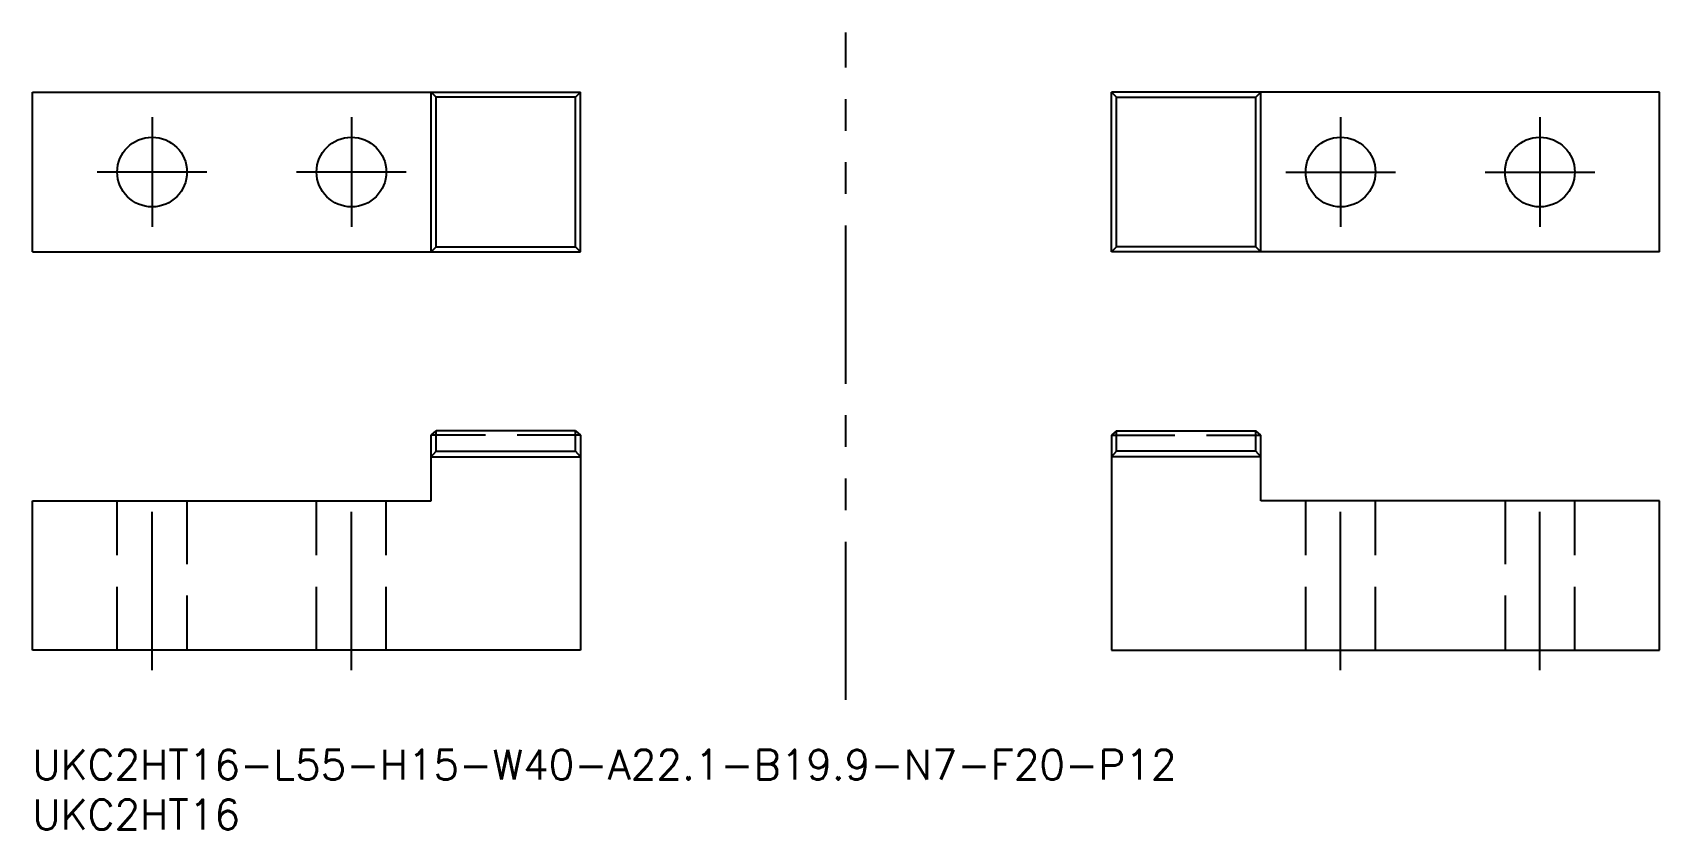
# Model space of a CAD drawing. Extents: x 0 to 163, y -8 to 72.
import ezdxf

# ---------------------------------------------------------------- set-up
doc = ezdxf.new("R2010")
doc.units = 0
doc.header["$LTSCALE"] = 0.5
for name, pattern in [('CENTER', [50.8, 31.75, -6.35, 6.35, -6.35]), ('DASHED', [19.05, 12.7, -6.35]), ('PHANTOM', [63.5, 31.75, -6.35, 6.35, -6.35, 6.35, -6.35])]:
    doc.linetypes.add(name, pattern=pattern)
doc.layers.get('0').update_dxf_attribs({"linetype": 'CONTINUOUS'})
for name, color, linetype in [('MSM_CENTER', 1, 'CENTER'), ('MSM_CONTINUOUS', 7, 'CONTINUOUS'), ('MSM_DASHED', 4, 'DASHED'), ('MSM_IMAGINARY', 6, 'PHANTOM'), ('MSM_PART_NUMBER', 7, 'CONTINUOUS')]:
    doc.layers.add(name, color=color, linetype=linetype)
doc.styles.get("Standard").update_dxf_attribs({"font": 'txt.shx', "height": 3, "bigfont": 'bigfont.shx'})

# ---------------------------------------------------------------- blocks, each defined once
blk = doc.blocks.new('*U1')
at = {"layer": 'MSM_PART_NUMBER'}
blk.add_text('UKC2HT16-L55-H15-W40-A22.1-B19.9-N7-F20-P12', height=3, dxfattribs=at).set_placement((0, -3))
blk = doc.blocks.new('*U2')
at = {"layer": 'MSM_PART_NUMBER'}
blk.add_text('UKC2HT16', height=3, dxfattribs=at).set_placement((0, -8))

msp = doc.modelspace()

# ---------------------------------------------------------------- linework, layer by layer
at = {"layer": 'MSM_CENTER'}
for p, q in [((12, 63.5), (12, 52.5)), ((32, 63.5), (32, 52.5)), ((131.28, 63.5), (131.28, 52.5)), ((151.28, 63.5), (151.28, 52.5)), ((17.5, 58), (6.5, 58)), ((37.5, 58), (26.5, 58)), ((125.78, 58), (136.78, 58)), ((145.78, 58), (156.78, 58)), ((12, 8), (12, 27)), ((32, 8), (32, 27)), ((131.28, 8), (131.28, 27)), ((151.28, 8), (151.28, 27))]:
    msp.add_line(p, q, dxfattribs=at)
at = {"layer": 'MSM_CONTINUOUS'}
for p, q in [((0, 50), (0, 66)), ((0, 66), (55, 66)), ((40, 66), (40.5, 65.5)), ((40, 50), (40, 66)), ((40.5, 50.5), (40.5, 65.5)), ((54.5, 65.5), (40.5, 65.5)), ((54.5, 65.5), (55, 66)), ((54.5, 50.5), (54.5, 65.5)), ((55, 50), (55, 66)), ((163.28, 66), (108.28, 66)), ((108.28, 50), (108.28, 66)), ((108.78, 65.5), (108.29, 66)), ((108.78, 65.5), (122.78, 65.5)), ((108.78, 50.5), (108.78, 65.5)), ((123.28, 66), (122.78, 65.5)), ((122.78, 50.5), (122.78, 65.5)), ((123.28, 50), (123.28, 66)), ((163.28, 50), (163.28, 66)), ((0, 50), (55, 50)), ((40, 50), (40.5, 50.5)), ((40.5, 50.5), (54.5, 50.5)), ((55, 50), (54.5, 50.5)), ((163.28, 50), (108.28, 50)), ((108.29, 50), (108.78, 50.5)), ((122.78, 50.5), (108.78, 50.5)), ((123.28, 50), (122.78, 50.5)), ((40, 31.6), (40.5, 32.03)), ((40, 25), (40, 31.6)), ((40, 31.6), (40, 31.6)), ((54.5, 32.03), (40.5, 32.03)), ((40.5, 29.97), (40.5, 32.03)), ((54.5, 29.97), (54.5, 32.03)), ((54.5, 32.03), (55, 31.6)), ((55, 31.6), (55, 10)), ((55, 31.6), (55, 31.6)), ((108.28, 31.6), (108.28, 10)), ((108.29, 31.6), (108.28, 31.6)), ((108.78, 32.03), (108.29, 31.6)), ((108.78, 32.03), (122.78, 32.03)), ((108.78, 29.97), (108.78, 32.03)), ((123.28, 31.6), (122.78, 32.03)), ((122.78, 29.97), (122.78, 32.03)), ((123.28, 25), (123.28, 31.6)), ((123.28, 31.6), (123.28, 31.6)), ((40, 29.4), (40.5, 29.97)), ((40, 29.4), (55, 29.4)), ((40, 29.4), (40, 29.4)), ((40.5, 29.97), (54.5, 29.97)), ((55, 29.4), (54.5, 29.97)), ((55, 29.4), (55, 29.4)), ((108.29, 29.4), (108.28, 29.4)), ((108.29, 29.4), (108.78, 29.97)), ((123.28, 29.4), (108.29, 29.4)), ((122.78, 29.97), (108.78, 29.97)), ((123.28, 29.4), (122.78, 29.97)), ((123.28, 29.4), (123.28, 29.4)), ((0, 10), (0, 25)), ((0, 25), (40, 25)), ((163.28, 25), (123.28, 25)), ((163.28, 10), (163.28, 25)), ((55, 10), (0, 10)), ((108.28, 10), (163.28, 10))]:
    msp.add_line(p, q, dxfattribs=at)
for centre in [(12, 58), (32, 58), (131.28, 58), (151.28, 58)]:
    msp.add_circle(centre, 3.5, dxfattribs=at)
at = {"layer": 'MSM_DASHED'}
for p, q in [((55, 31.6), (40, 31.6)), ((108.29, 31.6), (123.28, 31.6)), ((8.5, 10), (8.5, 25)), ((15.5, 25), (15.5, 10)), ((28.5, 10), (28.5, 25)), ((35.5, 10), (35.5, 25)), ((127.78, 10), (127.78, 25)), ((134.78, 10), (134.78, 25)), ((147.78, 25), (147.78, 10)), ((154.78, 10), (154.78, 25))]:
    msp.add_line(p, q, dxfattribs=at)
at = {"layer": 'MSM_IMAGINARY'}
msp.add_line((81.64, 5), (81.64, 72), dxfattribs=at)

# ---------------------------------------------------------------- block references
for name in ['*U1', '*U2']:
    msp.add_blockref(name, (0, 0))

doc.saveas('drawing.dxf')
